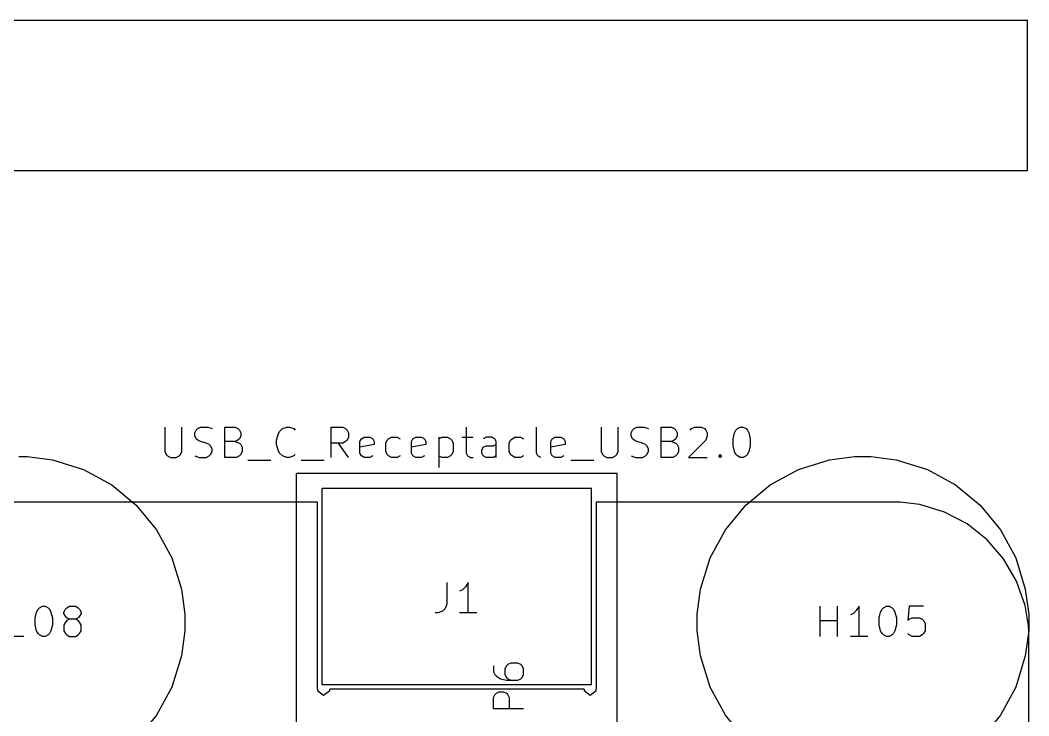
# Model space of a CAD drawing. Extents: x 0 to 141, y 0 to 216.
# Drawn here: x 100.73 to 134.19, y 192.58 to 215.65 of the extents above; entities that cross this region are included whole.
import ezdxf

# ---------------------------------------------------------------- set-up
doc = ezdxf.new("R2010")
doc.units = 0
doc.layers.get('0').update_dxf_attribs({"linetype": 'CONTINUOUS'})

msp = doc.modelspace()

# ---------------------------------------------------------------- linework, layer by layer
at = {"color": 0}
for p, q in [((0.07028, 215.649), (134.151, 215.649)), ((134.151, 210.65), (134.151, 215.649)), ((134.151, 210.65), (88.7113, 210.65)), ((105.523, 202.153), (105.523, 201.344)), ((106.095, 201.344), (106.095, 202.153)), ((106.619, 202.106), (106.714, 202.153)), ((106.714, 202.153), (106.952, 202.153)), ((106.952, 202.153), (107.094, 202.106)), ((107.523, 201.154), (107.523, 202.153)), ((107.523, 202.153), (107.856, 202.153)), ((107.856, 202.153), (107.951, 202.106)), ((109.428, 202.106), (109.571, 202.153)), ((109.571, 202.153), (109.666, 202.153)), ((109.666, 202.153), (109.809, 202.106)), ((111.046, 201.154), (111.046, 202.153)), ((111.046, 202.153), (111.428, 202.153)), ((111.428, 202.153), (111.523, 202.106)), ((115.524, 202.153), (115.524, 201.296)), ((117.857, 201.296), (117.857, 202.153)), ((119.999, 202.153), (119.999, 201.344)), ((120.571, 201.344), (120.571, 202.153)), ((121.095, 202.106), (121.19, 202.153)), ((121.19, 202.153), (121.429, 202.153)), ((121.429, 202.153), (121.57, 202.106)), ((121.999, 201.154), (121.999, 202.153)), ((121.999, 202.153), (122.333, 202.153)), ((122.333, 202.153), (122.428, 202.106)), ((123, 202.106), (123.095, 202.153)), ((123.095, 202.153), (123.333, 202.153)), ((123.333, 202.153), (123.428, 202.106)), ((124.524, 202.106), (124.619, 202.153)), ((124.619, 202.153), (124.714, 202.153)), ((124.714, 202.153), (124.809, 202.106)), ((106.524, 201.962), (106.571, 202.058)), ((106.524, 201.868), (106.524, 201.962)), ((106.571, 201.772), (106.524, 201.868)), ((106.571, 202.058), (106.619, 202.106)), ((107.951, 202.106), (108, 202.058)), ((108, 202.058), (108.046, 201.962)), ((108.046, 201.868), (108, 201.772)), ((108.046, 201.962), (108.046, 201.868)), ((109.237, 201.724), (109.285, 201.916)), ((109.285, 201.916), (109.332, 202.011)), ((109.332, 202.011), (109.428, 202.106)), ((109.809, 202.106), (109.857, 202.058)), ((111.523, 202.106), (111.572, 202.058)), ((111.572, 202.058), (111.618, 201.962)), ((111.618, 201.821), (111.572, 201.724)), ((111.618, 201.962), (111.618, 201.821)), ((112.047, 201.772), (112.142, 201.821)), ((112.142, 201.821), (112.332, 201.821)), ((112.332, 201.821), (112.429, 201.772)), ((112.952, 201.772), (113.047, 201.821)), ((113.047, 201.821), (113.237, 201.821)), ((113.237, 201.821), (113.333, 201.772)), ((113.761, 201.772), (113.856, 201.821)), ((113.856, 201.821), (114.046, 201.821)), ((114.046, 201.821), (114.143, 201.772)), ((114.618, 201.821), (114.618, 200.82)), ((114.618, 201.772), (114.713, 201.821)), ((114.713, 201.821), (114.904, 201.821)), ((114.904, 201.821), (115, 201.772)), ((115.381, 201.821), (115.761, 201.821)), ((116.189, 201.821), (116.094, 201.772)), ((116.381, 201.821), (116.189, 201.821)), ((116.476, 201.772), (116.381, 201.821)), ((117.046, 201.772), (117.143, 201.821)), ((117.143, 201.821), (117.333, 201.821)), ((117.333, 201.821), (117.428, 201.772)), ((118.38, 201.772), (118.475, 201.821)), ((118.475, 201.821), (118.666, 201.821)), ((118.666, 201.821), (118.762, 201.772)), ((121, 201.962), (121.047, 202.058)), ((121, 201.868), (121, 201.962)), ((121.047, 201.772), (121, 201.868)), ((121.047, 202.058), (121.095, 202.106)), ((122.428, 202.106), (122.476, 202.058)), ((122.476, 202.058), (122.523, 201.962)), ((122.523, 201.868), (122.476, 201.772)), ((122.523, 201.962), (122.523, 201.868)), ((122.951, 202.058), (123, 202.106)), ((123.428, 202.106), (123.476, 202.058)), ((123.476, 202.058), (123.523, 201.962)), ((123.523, 201.868), (123.476, 201.724)), ((123.523, 201.962), (123.523, 201.868)), ((124.38, 201.772), (124.429, 201.962)), ((124.429, 201.962), (124.476, 202.058)), ((124.476, 202.058), (124.524, 202.106)), ((124.809, 202.106), (124.857, 202.058)), ((124.857, 202.058), (124.904, 201.962)), ((124.904, 201.962), (124.952, 201.772)), ((106.619, 201.724), (106.571, 201.772)), ((106.714, 201.677), (106.619, 201.724)), ((106.904, 201.629), (106.714, 201.677)), ((106.999, 201.582), (106.904, 201.629)), ((107.047, 201.534), (106.999, 201.582)), ((107.094, 201.439), (107.047, 201.534)), ((107.856, 201.677), (107.523, 201.677)), ((107.951, 201.724), (107.856, 201.677)), ((107.856, 201.677), (108, 201.629)), ((108, 201.772), (107.951, 201.724)), ((108, 201.629), (108.046, 201.582)), ((108.046, 201.582), (108.095, 201.487)), ((108.095, 201.487), (108.095, 201.344)), ((109.237, 201.582), (109.237, 201.724)), ((109.285, 201.392), (109.237, 201.582)), ((111.428, 201.629), (111.046, 201.629)), ((111.618, 201.154), (111.285, 201.629)), ((111.523, 201.677), (111.428, 201.629)), ((111.572, 201.724), (111.523, 201.677)), ((112, 201.677), (112.047, 201.772)), ((112, 201.296), (112, 201.677)), ((112.475, 201.582), (112, 201.487)), ((112.429, 201.772), (112.475, 201.677)), ((112.475, 201.677), (112.475, 201.582)), ((112.857, 201.629), (112.904, 201.724)), ((112.857, 201.344), (112.857, 201.629)), ((112.904, 201.724), (112.952, 201.772)), ((113.714, 201.677), (113.761, 201.772)), ((113.714, 201.296), (113.714, 201.677)), ((114.19, 201.582), (113.714, 201.487)), ((114.143, 201.772), (114.19, 201.677)), ((114.19, 201.677), (114.19, 201.582)), ((115, 201.772), (115.047, 201.724)), ((115.047, 201.724), (115.095, 201.629)), ((115.095, 201.629), (115.095, 201.344)), ((116.047, 201.392), (116.094, 201.487)), ((116.094, 201.487), (116.189, 201.534)), ((116.189, 201.534), (116.428, 201.534)), ((116.428, 201.534), (116.523, 201.582)), ((116.523, 201.677), (116.476, 201.772)), ((116.523, 201.154), (116.523, 201.677)), ((116.951, 201.629), (116.999, 201.724)), ((116.951, 201.344), (116.951, 201.629)), ((116.999, 201.724), (117.046, 201.772)), ((118.332, 201.677), (118.38, 201.772)), ((118.332, 201.296), (118.332, 201.677)), ((118.809, 201.582), (118.332, 201.487)), ((118.762, 201.772), (118.809, 201.677)), ((118.809, 201.677), (118.809, 201.582)), ((121.095, 201.724), (121.047, 201.772)), ((121.19, 201.677), (121.095, 201.724)), ((121.38, 201.629), (121.19, 201.677)), ((121.475, 201.582), (121.38, 201.629)), ((121.524, 201.534), (121.475, 201.582)), ((121.57, 201.439), (121.524, 201.534)), ((122.333, 201.677), (121.999, 201.677)), ((122.428, 201.724), (122.333, 201.677)), ((122.333, 201.677), (122.476, 201.629)), ((122.476, 201.772), (122.428, 201.724)), ((122.476, 201.629), (122.523, 201.582)), ((122.523, 201.582), (122.571, 201.487)), ((122.571, 201.487), (122.571, 201.344)), ((123.476, 201.724), (122.905, 201.154)), ((124.38, 201.534), (124.38, 201.772)), ((124.429, 201.344), (124.38, 201.534)), ((124.952, 201.534), (124.904, 201.344)), ((124.952, 201.772), (124.952, 201.534)), ((100.689, 201.18), (100.966, 201.18)), ((100.966, 201.18), (101.797, 201.068)), ((105.523, 201.344), (105.572, 201.249)), ((105.572, 201.249), (105.618, 201.2)), ((105.618, 201.2), (105.713, 201.154)), ((105.713, 201.154), (105.904, 201.154)), ((105.904, 201.154), (106, 201.2)), ((106, 201.2), (106.047, 201.249)), ((106.047, 201.249), (106.095, 201.344)), ((106.524, 201.2), (106.666, 201.154)), ((106.666, 201.154), (106.904, 201.154)), ((106.904, 201.154), (106.999, 201.2)), ((106.999, 201.2), (107.047, 201.249)), ((107.047, 201.249), (107.094, 201.344)), ((107.094, 201.344), (107.094, 201.439)), ((107.904, 201.154), (107.523, 201.154)), ((108, 201.2), (107.904, 201.154)), ((108.046, 201.249), (108, 201.2)), ((108.095, 201.344), (108.046, 201.249)), ((109.332, 201.296), (109.285, 201.392)), ((109.428, 201.2), (109.332, 201.296)), ((109.571, 201.154), (109.428, 201.2)), ((109.666, 201.154), (109.571, 201.154)), ((109.809, 201.2), (109.666, 201.154)), ((109.857, 201.249), (109.809, 201.2)), ((112.047, 201.2), (112, 201.296)), ((112.142, 201.154), (112.047, 201.2)), ((112.332, 201.154), (112.142, 201.154)), ((112.429, 201.2), (112.332, 201.154)), ((112.904, 201.249), (112.857, 201.344)), ((112.952, 201.2), (112.904, 201.249)), ((113.047, 201.154), (112.952, 201.2)), ((113.237, 201.154), (113.047, 201.154)), ((113.333, 201.2), (113.237, 201.154)), ((113.761, 201.2), (113.714, 201.296)), ((113.856, 201.154), (113.761, 201.2)), ((114.046, 201.154), (113.856, 201.154)), ((114.143, 201.2), (114.046, 201.154)), ((114.713, 201.154), (114.618, 201.2)), ((114.904, 201.154), (114.713, 201.154)), ((115, 201.2), (114.904, 201.154)), ((115.047, 201.249), (115, 201.2)), ((115.095, 201.344), (115.047, 201.249)), ((115.524, 201.296), (115.571, 201.2)), ((115.571, 201.2), (115.666, 201.154)), ((115.666, 201.154), (115.761, 201.154)), ((116.047, 201.296), (116.047, 201.392)), ((116.094, 201.2), (116.047, 201.296)), ((116.189, 201.154), (116.094, 201.2)), ((116.428, 201.154), (116.189, 201.154)), ((116.523, 201.2), (116.428, 201.154)), ((116.999, 201.249), (116.951, 201.344)), ((117.046, 201.2), (116.999, 201.249)), ((117.143, 201.154), (117.046, 201.2)), ((117.333, 201.154), (117.143, 201.154)), ((117.428, 201.2), (117.333, 201.154)), ((117.904, 201.2), (117.857, 201.296)), ((118, 201.154), (117.904, 201.2)), ((118.38, 201.2), (118.332, 201.296)), ((118.475, 201.154), (118.38, 201.2)), ((118.666, 201.154), (118.475, 201.154)), ((118.762, 201.2), (118.666, 201.154)), ((119.999, 201.344), (120.048, 201.249)), ((120.048, 201.249), (120.095, 201.2)), ((120.095, 201.2), (120.19, 201.154)), ((120.19, 201.154), (120.38, 201.154)), ((120.38, 201.154), (120.476, 201.2)), ((120.476, 201.2), (120.523, 201.249)), ((120.523, 201.249), (120.571, 201.344)), ((121, 201.2), (121.142, 201.154)), ((121.142, 201.154), (121.38, 201.154)), ((121.38, 201.154), (121.475, 201.2)), ((121.475, 201.2), (121.524, 201.249)), ((121.524, 201.249), (121.57, 201.344)), ((121.57, 201.344), (121.57, 201.439)), ((122.381, 201.154), (121.999, 201.154)), ((122.476, 201.2), (122.381, 201.154)), ((122.523, 201.249), (122.476, 201.2)), ((122.571, 201.344), (122.523, 201.249)), ((122.905, 201.154), (123.523, 201.154)), ((123.904, 201.2), (123.952, 201.249)), ((123.952, 201.154), (123.904, 201.2)), ((123.952, 201.249), (124, 201.2)), ((123.952, 201.249), (123.952, 201.154)), ((124, 201.2), (123.952, 201.154)), ((124.476, 201.249), (124.429, 201.344)), ((124.524, 201.2), (124.476, 201.249)), ((124.619, 201.154), (124.524, 201.2)), ((124.714, 201.154), (124.619, 201.154)), ((124.809, 201.2), (124.714, 201.154)), ((124.857, 201.249), (124.809, 201.2)), ((124.904, 201.344), (124.857, 201.249)), ((127.579, 201.068), (128.41, 201.18)), ((128.41, 201.18), (128.688, 201.18)), ((128.688, 201.18), (128.965, 201.18)), ((128.965, 201.18), (129.796, 201.068)), ((101.797, 201.068), (102.829, 200.749)), ((108.285, 201.059), (109.047, 201.059)), ((110.047, 201.059), (110.809, 201.059)), ((118.999, 201.059), (119.761, 201.059)), ((126.547, 200.749), (127.579, 201.068)), ((129.796, 201.068), (130.828, 200.749)), ((102.829, 200.749), (103.764, 200.241)), ((120.534, 200.616), (109.895, 200.616)), ((109.895, 191.196), (109.895, 200.616)), ((120.534, 191.196), (120.534, 200.616)), ((125.612, 200.241), (126.547, 200.749)), ((130.828, 200.749), (131.764, 200.241)), ((103.764, 200.241), (104.578, 199.569)), ((119.684, 200.116), (110.743, 200.116)), ((110.743, 193.616), (110.743, 200.116)), ((119.684, 193.616), (119.684, 200.116)), ((124.799, 199.569), (125.612, 200.241)), ((131.764, 200.241), (132.577, 199.569)), ((110.597, 199.672), (97.7403, 199.672)), ((104.578, 199.569), (105.249, 198.756)), ((110.597, 193.473), (110.597, 199.672)), ((119.837, 199.672), (119.837, 193.473)), ((129.691, 199.672), (119.837, 199.672)), ((124.127, 198.756), (124.799, 199.569)), ((129.91, 199.672), (129.691, 199.672)), ((130.572, 199.587), (129.91, 199.672)), ((131.396, 199.339), (130.572, 199.587)), ((132.577, 199.569), (133.249, 198.756)), ((132.147, 198.945), (131.396, 199.339)), ((132.806, 198.421), (132.147, 198.945)), ((105.249, 198.756), (105.756, 197.82)), ((123.62, 197.82), (124.127, 198.756)), ((133.249, 198.756), (133.756, 197.82)), ((133.357, 197.786), (132.806, 198.421)), ((105.756, 197.82), (106.076, 196.788)), ((123.3, 196.788), (123.62, 197.82)), ((133.783, 197.052), (133.357, 197.786)), ((133.756, 197.82), (134.076, 196.788)), ((106.076, 196.788), (106.189, 195.957)), ((114.88, 197.003), (114.88, 196.289)), ((115.404, 196.766), (115.309, 196.718)), ((115.499, 196.861), (115.404, 196.766)), ((115.595, 197.003), (115.499, 196.861)), ((115.595, 196.004), (115.595, 197.003)), ((123.188, 195.957), (123.3, 196.788)), ((134.066, 196.24), (133.783, 197.052)), ((134.076, 196.788), (134.189, 195.957)), ((101.275, 196.026), (101.322, 196.121)), ((101.322, 196.121), (101.37, 196.169)), ((101.37, 196.169), (101.465, 196.216)), ((101.465, 196.216), (101.56, 196.216)), ((101.56, 196.216), (101.655, 196.169)), ((101.655, 196.169), (101.703, 196.121)), ((101.703, 196.121), (101.75, 196.026)), ((102.179, 196.026), (102.227, 196.121)), ((102.227, 196.121), (102.274, 196.169)), ((102.274, 196.169), (102.37, 196.216)), ((102.37, 196.216), (102.561, 196.216)), ((102.561, 196.216), (102.656, 196.169)), ((102.656, 196.169), (102.702, 196.121)), ((102.702, 196.121), (102.751, 196.026)), ((114.833, 196.146), (114.738, 196.051)), ((114.88, 196.289), (114.833, 196.146)), ((127.274, 195.217), (127.274, 196.216)), ((127.846, 195.217), (127.846, 196.216)), ((128.56, 196.216), (128.465, 196.074)), ((128.56, 195.217), (128.56, 196.216)), ((129.275, 196.026), (129.322, 196.121)), ((129.322, 196.121), (129.37, 196.169)), ((129.37, 196.169), (129.465, 196.216)), ((129.465, 196.216), (129.56, 196.216)), ((129.56, 196.216), (129.655, 196.169)), ((129.655, 196.169), (129.702, 196.121)), ((129.702, 196.121), (129.751, 196.026)), ((130.227, 196.216), (130.179, 195.741)), ((130.703, 196.216), (130.227, 196.216)), ((134.182, 195.582), (134.066, 196.24)), ((101.226, 195.836), (101.275, 196.026)), ((101.226, 195.597), (101.226, 195.836)), ((101.75, 196.026), (101.799, 195.836)), ((101.799, 195.836), (101.799, 195.597)), ((102.179, 195.979), (102.179, 196.026)), ((102.227, 195.883), (102.179, 195.979)), ((102.274, 195.836), (102.227, 195.883)), ((102.37, 195.787), (102.274, 195.836)), ((102.37, 195.787), (102.274, 195.741)), ((102.561, 195.787), (102.37, 195.787)), ((102.656, 195.836), (102.561, 195.787)), ((102.656, 195.741), (102.561, 195.787)), ((102.702, 195.883), (102.656, 195.836)), ((102.751, 195.979), (102.702, 195.883)), ((102.751, 196.026), (102.751, 195.979)), ((106.189, 195.957), (106.189, 195.679)), ((114.595, 196.004), (114.5, 196.004)), ((114.738, 196.051), (114.595, 196.004)), ((115.88, 196.004), (115.309, 196.004)), ((123.188, 195.679), (123.188, 195.957)), ((128.37, 195.979), (128.275, 195.931)), ((128.465, 196.074), (128.37, 195.979)), ((129.227, 195.836), (129.275, 196.026)), ((129.227, 195.597), (129.227, 195.836)), ((129.751, 196.026), (129.799, 195.836)), ((129.799, 195.836), (129.799, 195.597)), ((130.179, 195.741), (130.227, 195.787)), ((130.227, 195.787), (130.322, 195.836)), ((130.322, 195.836), (130.561, 195.836)), ((130.561, 195.836), (130.656, 195.787)), ((130.656, 195.787), (130.703, 195.741)), ((134.189, 195.957), (134.189, 195.679)), ((101.275, 195.407), (101.226, 195.597)), ((101.799, 195.597), (101.75, 195.407)), ((102.227, 195.693), (102.179, 195.597)), ((102.179, 195.597), (102.179, 195.407)), ((102.274, 195.741), (102.227, 195.693)), ((102.702, 195.693), (102.656, 195.741)), ((102.751, 195.597), (102.702, 195.693)), ((102.751, 195.407), (102.751, 195.597)), ((106.189, 195.679), (106.189, 195.402)), ((123.188, 195.402), (123.188, 195.679)), ((127.274, 195.741), (127.846, 195.741)), ((129.275, 195.407), (129.227, 195.597)), ((129.799, 195.597), (129.751, 195.407)), ((130.703, 195.741), (130.751, 195.646)), ((130.751, 195.646), (130.751, 195.407)), ((134.192, 195.362), (134.182, 195.582)), ((134.189, 195.679), (134.189, 195.402)), ((100.846, 195.217), (100.274, 195.217)), ((101.322, 195.312), (101.275, 195.407)), ((101.37, 195.264), (101.322, 195.312)), ((101.465, 195.217), (101.37, 195.264)), ((101.56, 195.217), (101.465, 195.217)), ((101.655, 195.264), (101.56, 195.217)), ((101.703, 195.312), (101.655, 195.264)), ((101.75, 195.407), (101.703, 195.312)), ((102.179, 195.407), (102.227, 195.312)), ((102.227, 195.312), (102.274, 195.264)), ((102.274, 195.264), (102.37, 195.217)), ((102.37, 195.217), (102.561, 195.217)), ((102.561, 195.217), (102.656, 195.264)), ((102.656, 195.264), (102.702, 195.312)), ((102.702, 195.312), (102.751, 195.407)), ((106.189, 195.402), (106.076, 194.571)), ((123.3, 194.571), (123.188, 195.402)), ((128.846, 195.217), (128.275, 195.217)), ((129.322, 195.312), (129.275, 195.407)), ((129.37, 195.264), (129.322, 195.312)), ((129.465, 195.217), (129.37, 195.264)), ((129.56, 195.217), (129.465, 195.217)), ((129.655, 195.264), (129.56, 195.217)), ((129.702, 195.312), (129.655, 195.264)), ((129.751, 195.407), (129.702, 195.312)), ((130.227, 195.264), (130.179, 195.312)), ((130.322, 195.217), (130.227, 195.264)), ((130.561, 195.217), (130.322, 195.217)), ((130.656, 195.264), (130.561, 195.217)), ((130.703, 195.312), (130.656, 195.264)), ((130.751, 195.407), (130.703, 195.312)), ((134.189, 195.402), (134.076, 194.571)), ((134.191, 149.862), (134.192, 195.362)), ((106.076, 194.571), (105.756, 193.538)), ((123.62, 193.538), (123.3, 194.571)), ((134.076, 194.571), (133.756, 193.538)), ((116.432, 194.237), (116.432, 194.047)), ((116.86, 194.237), (116.812, 194.142)), ((116.812, 194.142), (116.812, 193.952)), ((116.907, 194.285), (116.86, 194.237)), ((117.002, 194.332), (116.907, 194.285)), ((117.241, 194.332), (117.002, 194.332)), ((117.336, 194.285), (117.241, 194.332)), ((117.384, 194.237), (117.336, 194.285)), ((117.431, 194.142), (117.384, 194.237)), ((117.431, 193.952), (117.431, 194.142)), ((116.432, 194.047), (116.479, 193.952)), ((116.479, 193.952), (116.527, 193.904)), ((116.527, 193.904), (116.669, 193.809)), ((116.669, 193.809), (116.86, 193.762)), ((116.812, 193.952), (116.86, 193.857)), ((116.86, 193.857), (116.907, 193.809)), ((116.86, 193.762), (117.241, 193.762)), ((116.907, 193.809), (117.002, 193.762)), ((117.241, 193.762), (117.336, 193.809)), ((117.336, 193.809), (117.384, 193.857)), ((117.384, 193.857), (117.431, 193.952)), ((105.756, 193.538), (105.249, 192.604)), ((110.597, 193.473), (110.597, 193.423)), ((110.597, 193.423), (110.797, 193.272)), ((119.684, 193.616), (110.743, 193.616)), ((110.797, 193.272), (110.997, 193.423)), ((119.437, 193.473), (110.997, 193.473)), ((110.997, 193.423), (110.997, 193.473)), ((119.436, 193.473), (119.436, 193.423)), ((119.436, 193.423), (119.636, 193.272)), ((119.636, 193.272), (119.837, 193.423)), ((119.837, 193.423), (119.837, 193.473)), ((124.127, 192.604), (123.62, 193.538)), ((133.756, 193.538), (133.249, 192.604)), ((116.432, 193.19), (116.479, 193.285)), ((116.432, 192.81), (116.432, 193.19)), ((116.479, 193.285), (116.527, 193.333)), ((116.527, 193.333), (116.622, 193.38)), ((116.622, 193.38), (116.765, 193.38)), ((116.765, 193.38), (116.86, 193.333)), ((116.86, 193.333), (116.907, 193.285)), ((116.907, 193.285), (116.955, 193.19)), ((116.955, 193.19), (116.955, 192.81)), ((117.431, 192.81), (116.432, 192.81)), ((105.249, 192.604), (104.578, 191.79)), ((124.799, 191.79), (124.127, 192.604)), ((133.249, 192.604), (132.577, 191.79))]:
    msp.add_line(p, q, dxfattribs=at)

doc.saveas('drawing.dxf')
